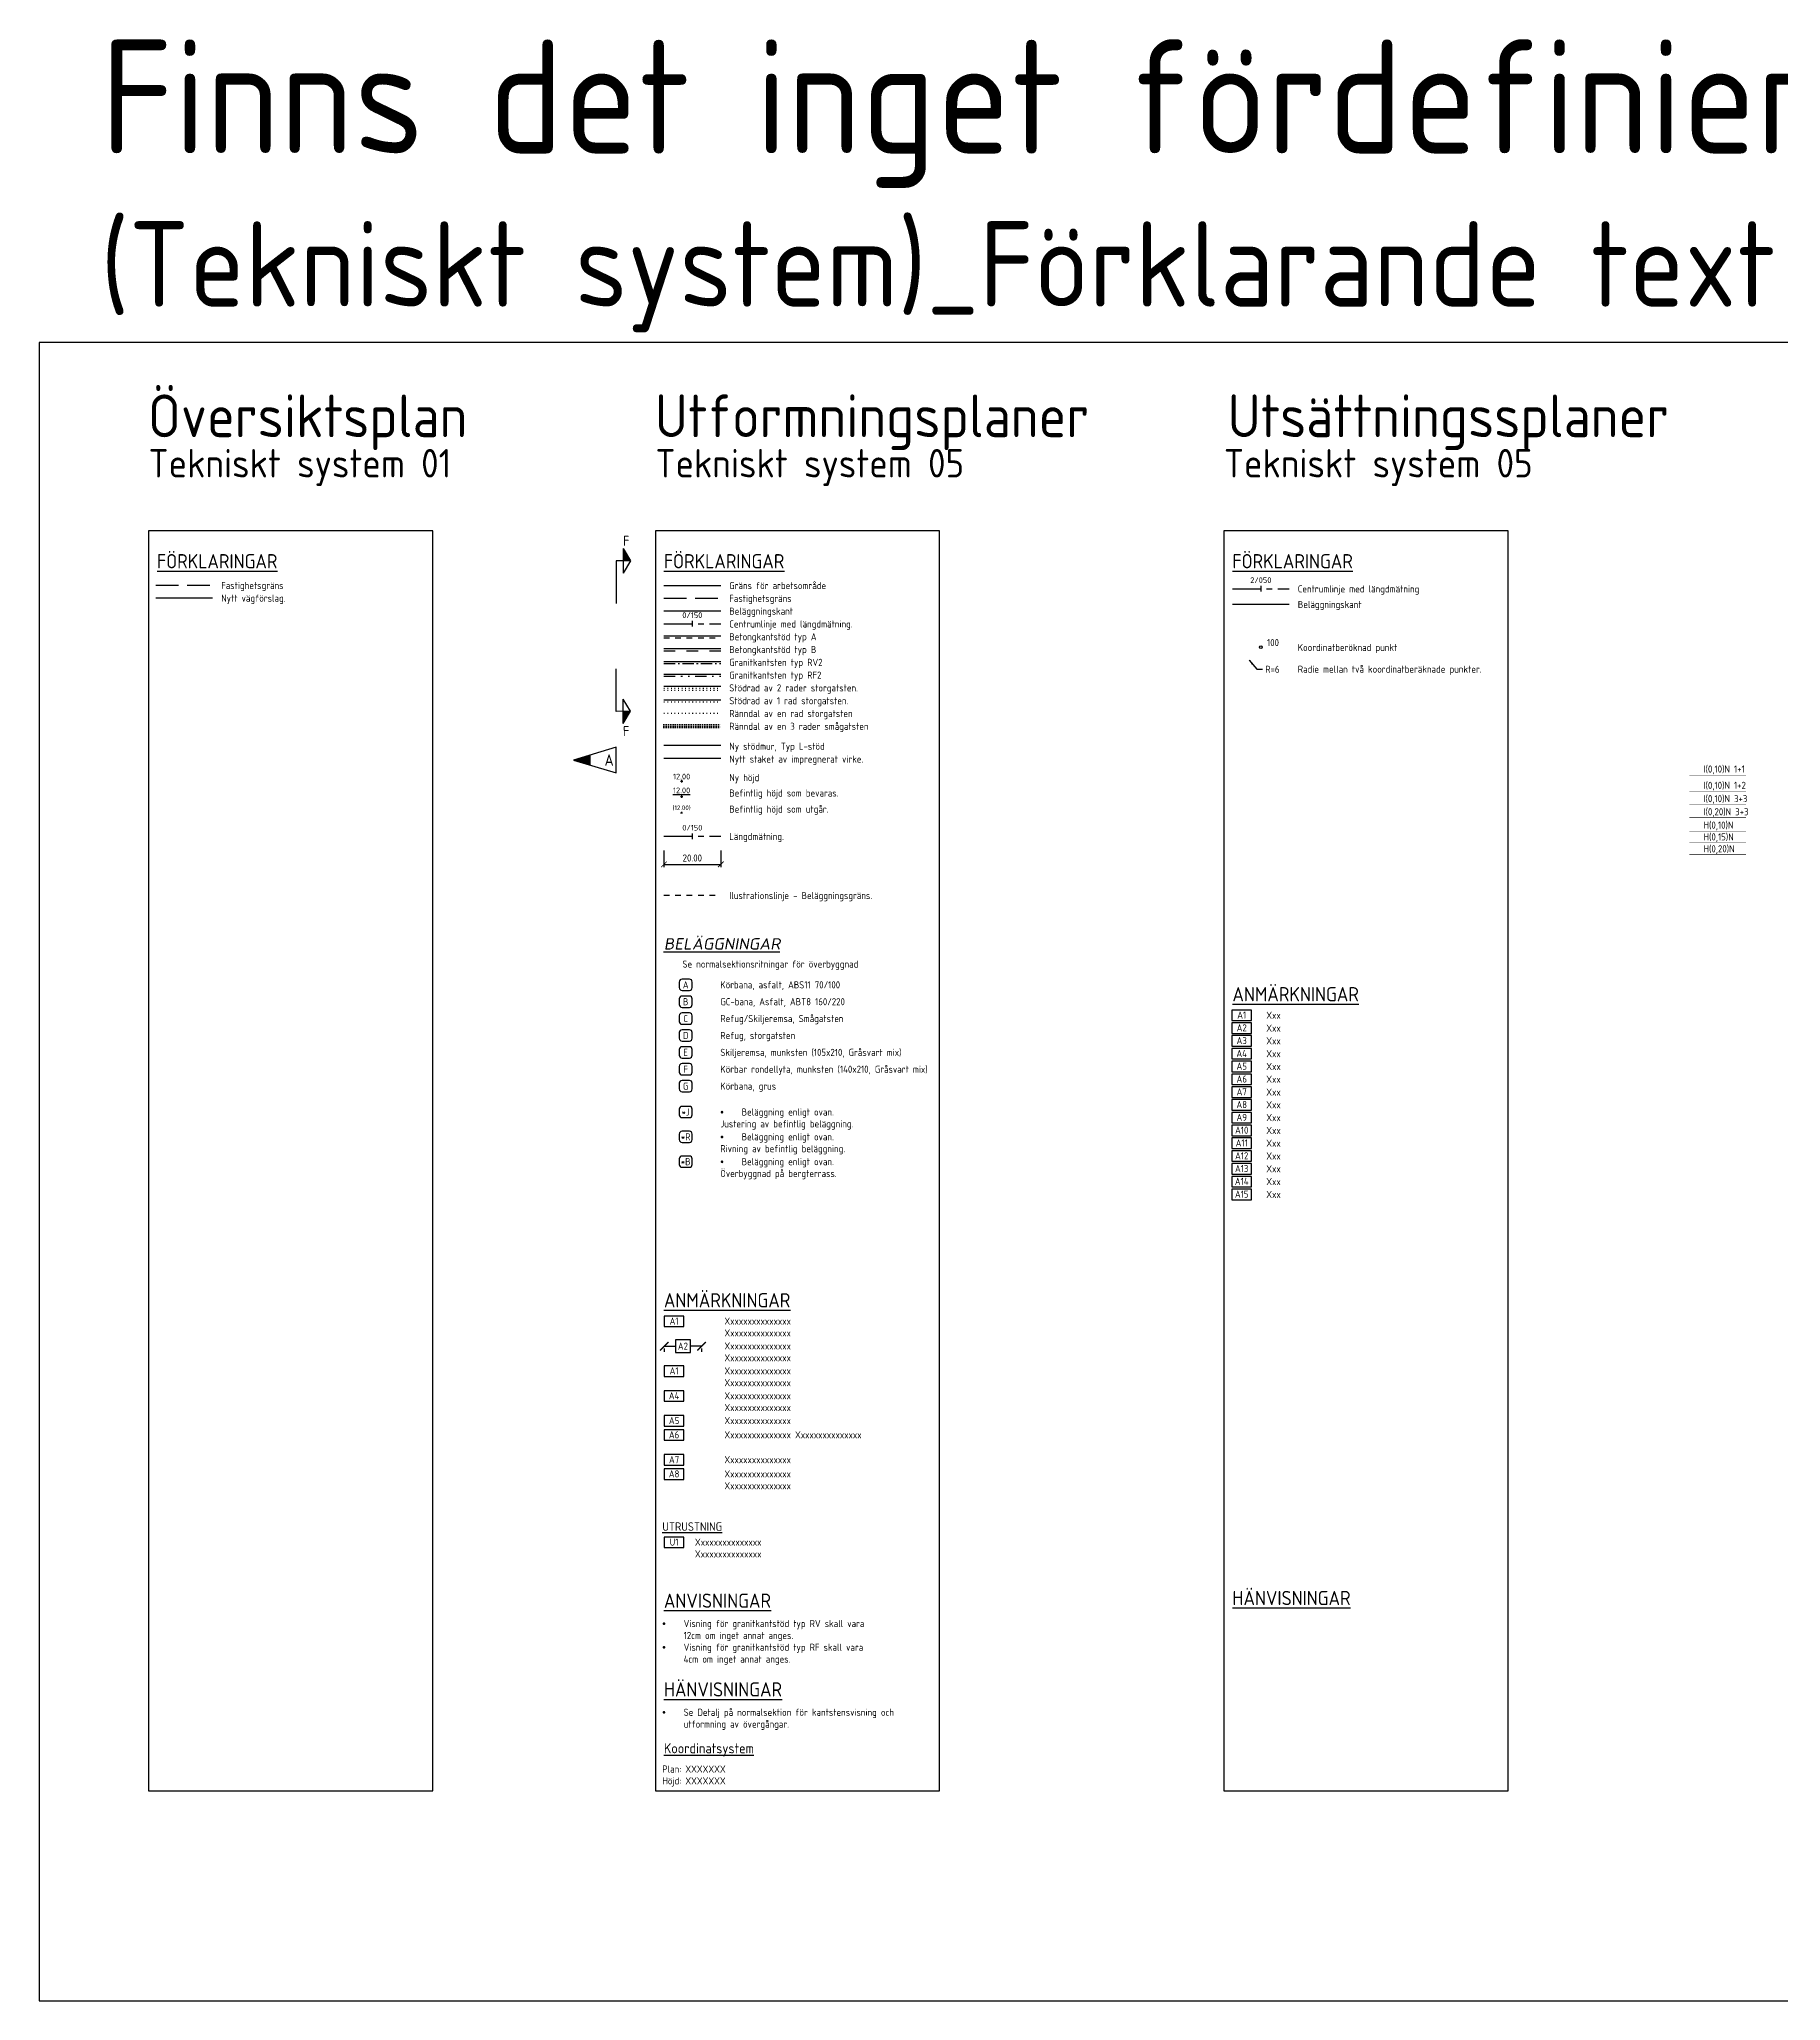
# Model space of a CAD drawing. Header units: metres. Extents: x -12 to 120691, y -61 to 6149382.
# Drawn here: x 1163 to 1776, y -61 to 629 of the extents above; entities that cross this region are included whole.
import ezdxf
from ezdxf.enums import TextEntityAlignment as Align

# ---------------------------------------------------------------- set-up
doc = ezdxf.new("R2010")
doc.units = ezdxf.units.M
for name, pattern in [('1_1', [2, 1, -1]), ('1_2', [6, 2, -4]), ('3_3', [12, 6, -6]), ('AA_CENTER_4', [6.5, 4, -1, 0.5, -1]), ('AA_DASHED_2', [4, 2, -2]), ('AA_DASHED_4', [8, 4, -4]), ('AA_DIVIDE_4', [11, 4, -2, 0.5, -2, 0.5, -2]), ('AA_DOT_1', [0.8, 0.2, -0.6]), ('AA_DOT_2', [1.25, 0.25, -1]), ('AA_HIDDEN_8', [11, 8, -3]), ('CENTER', [16, 10, -2, 2, -2])]:
    doc.linetypes.add(name, pattern=pattern)
doc.layers.get('0').update_dxf_attribs({"linetype": 'CONTINUOUS'})
doc.layers.get('DEFPOINTS').update_dxf_attribs({"color": 5, "linetype": 'CONTINUOUS'})
for name, color, linetype in [('01_txt', 1, 'CONTINUOUS'), ('05_anm', 1, 'CONTINUOUS'), ('05_b-zniv', 4, 'CONTINUOUS'), ('05_beg', 4, 'AA_DASHED_2'), ('05_k-smg', 3, 'AA_DOT_1'), ('05_k-stg', 7, 'AA_DOT_2'), ('05_kbp', 1, 'CONTINUOUS'), ('05_kbtg-A', 1, 'AA_DASHED_2'), ('05_kbtg-B', 1, 'AA_DASHED_4'), ('05_kgrf2', 1, 'AA_DIVIDE_4'), ('05_kgrv2', 1, 'AA_CENTER_4'), ('05_mått', 4, 'CONTINUOUS'), ('05_p_zniv', 1, 'CONTINUOUS'), ('05_radier', 4, 'CONTINUOUS'), ('05_sektion', 7, 'CONTINUOUS'), ('05_staket', 7, 'STK1_LINE'), ('05_stödmur', 7, 'smur'), ('05_T', 5, 'CONTINUOUS'), ('05_txt', 1, 'CONTINUOUS'), ('05_utr', 4, 'CONTINUOUS'), ('05_Öb-typ', 1, 'CONTINUOUS'), ('41_1+1(01)', 9, '1_1'), ('41_1+2(01)', 9, '1_2'), ('41_3+3(01)', 9, '3_3'), ('41_3+3(02)', 9, '3_3'), ('41_H(01)', 9, 'CONTINUOUS'), ('41_H(015)', 9, 'CONTINUOUS'), ('41_H(02)', 9, 'CONTINUOUS'), ('41_txt', 1, 'CONTINUOUS'), ('93_ent', 6, 'PLUS_1'), ('93_fast', 7, 'AA_HIDDEN_8'), ('M-311', 4, 'CENTER'), ('M-312A', 3, 'CONTINUOUS'), ('M-322B', 3, 'CONTINUOUS'), ('REV-A', 6, 'CONTINUOUS')]:
    doc.layers.add(name, color=color, linetype=linetype)
doc.styles.add('ISO', font='iso.shx')
doc.linetypes.add('PLUS_1', pattern='A,10,-2,["+",ISO,S=5,R=0,X=-1,Y=-2.5],-2.15', length=14.15)
doc.linetypes.add('smur', pattern='A,5,["/",ISO,S=2.5,R=0,X=-0.7,Y=0],0,["\\",ISO,S=2.5,R=0,X=0.7,Y=0],5', length=10)
doc.linetypes.add('STK1_LINE', pattern='A,10,0,["//",ISO,S=1.5,R=0,X=-1,Y=-0.75]', length=10)
doc.dimstyles.new('Anmärkning$0', dxfattribs={"dimtxt": 2.5, "dimasz": 3, "dimexe": 2, "dimexo": 5, "dimgap": -1, "dimtad": 0, "dimtoh": 1, "dimzin": 0, "dimdsep": 46, "dimtxsty": 'ISO', "dimblk": 'ARCHTICK', "dimcen": 1.5, "dimazin": 0, "dimtfac": 1, "dimtix": 1, "dimtmove": 0, "dimatfit": 3, "dimfxl": 1, "dimtolj": 1, "dimtzin": 0, "dimarcsym": 0})
doc.dimstyles.new('BH90$0', dxfattribs={"dimtxt": 2.5, "dimasz": 2, "dimexe": 1, "dimexo": 5, "dimgap": 1, "dimtad": 1, "dimzin": 0, "dimdsep": 46, "dimtxsty": 'ISO', "dimblk1": 'ARCHTICK', "dimblk2": 'ARCHTICK', "dimsah": 1, "dimcen": 1.5, "dimadec": 0, "dimazin": 0, "dimtfac": 1, "dimtix": 1, "dimtmove": 0, "dimatfit": 3, "dimfxl": 1, "dimtolj": 1, "dimtzin": 0, "dimarcsym": 0})
doc.dimstyles.new('BH90$7', dxfattribs={"dimtxt": 2.5, "dimasz": 2, "dimexe": 1.5, "dimexo": 5, "dimgap": 1, "dimtad": 1, "dimzin": 0, "dimdsep": 46, "dimtxsty": 'ISO', "dimblk1": 'OPEN90', "dimblk2": 'OPEN90', "dimsah": 1, "dimcen": 4, "dimadec": 0, "dimazin": 0, "dimtfac": 1, "dimtix": 1, "dimtmove": 0, "dimatfit": 3, "dimfxl": 1, "dimtolj": 1, "dimtzin": 0, "dimarcsym": 0})

# ---------------------------------------------------------------- blocks, each defined once
blk = doc.blocks.new('_MSECT')
at = {"color": 3}
blk.add_line((1, 0), (-1, 0), dxfattribs=at)
at = {"style": 'ISO'}
blk.add_attdef('S', text='', height=2, rotation=270, dxfattribs=at).set_placement((2, 0), align=Align.CENTER)
blk = doc.blocks.new('_ANM')
at = {"color": 0}
blk.add_lwpolyline([(-3.46, -1.95), (3.46, -1.95), (3.46, 1.76), (-3.46, 1.76)], close=True, dxfattribs=at)
at = {"color": 4, "style": 'ISO'}
blk.add_attdef('ANM', text='', height=2.5, dxfattribs=at).set_placement((0, 0), align=Align.MIDDLE_CENTER)
blk = doc.blocks.new('PB')
blk.add_circle((0, 0), 0.484)
at = {"style": 'ISO'}
for tag, p in [('NR', (1.25, 0.37)), ('Z', (1.25, -2.31))]:
    blk.add_attdef(tag, p, '', height=2, dxfattribs=at)
blk = doc.blocks.new('_zniv')
at = {"color": 0}
for p, q in [((-0.43, 0), (0.43, 0)), ((0, 0.43), (0, -0.43))]:
    blk.add_line(p, q, dxfattribs=at)
at = {"color": 4, "style": 'ISO'}
blk.add_attdef('ZNIV', text='', height=2, dxfattribs=at).set_placement((0, 0), align=Align.BOTTOM_CENTER)
blk = doc.blocks.new('_ARCHTICK')
at = {"color": 0, "linetype": 'ByBlock', "const_width": 0.15}
blk.add_lwpolyline([(-0.5, -0.5), (0.5, 0.5)], dxfattribs=at)
blk = doc.blocks.new('*D41')
at = {"layer": '05_anm', "color": 0, "lineweight": -2}
for p, q in [((1383.26, 169.68), (1387.18, 169.68)), ((1383.26, 168.82), (1383.26, 167.68)), ((1392.48, 171.93), (1387.18, 171.93)), ((1387.18, 171.93), (1387.18, 167.43)), ((1387.18, 167.43), (1392.48, 167.43)), ((1392.48, 167.43), (1392.48, 171.93)), ((1396.39, 169.68), (1392.48, 169.68)), ((1396.39, 168.82), (1396.39, 167.68))]:
    blk.add_line(p, q, dxfattribs=at)
at = {"layer": 'DEFPOINTS', "color": 0}
for p in [(1383.26, 173.82), (1396.39, 173.82), (1396.39, 169.68)]:
    blk.add_point(p, dxfattribs=at)
at = {"layer": '05_anm', "color": 0, "lineweight": -2, "xscale": 3, "yscale": 3, "zscale": 3, "rotation": 180}
blk.add_blockref('_ARCHTICK', (1383.26, 169.68), dxfattribs=at)
at = {"layer": '05_anm', "color": 0, "lineweight": -2, "xscale": 3, "yscale": 3, "zscale": 3}
blk.add_blockref('_ARCHTICK', (1396.39, 169.68), dxfattribs=at)
at = {"layer": '05_anm', "color": 0, "insert": (1389.83, 169.68), "char_height": 2.5, "attachment_point": 5, "style": 'ISO'}
blk.add_mtext('\\A1;{\\Fiso;A2}', dxfattribs=at)
blk = doc.blocks.new('*D42')
at = {"layer": '05_mått', "color": 0, "lineweight": -2}
for p, q in [((1383.14, 344.09), (1383.14, 338.18)), ((1383.14, 339.18), (1403.14, 339.18)), ((1403.14, 344.09), (1403.14, 338.18))]:
    blk.add_line(p, q, dxfattribs=at)
at = {"layer": 'DEFPOINTS', "color": 0}
for p in [(1383.14, 349.09), (1403.14, 349.09), (1403.14, 339.18)]:
    blk.add_point(p, dxfattribs=at)
at = {"layer": '05_mått', "color": 0, "lineweight": -2, "xscale": 2, "yscale": 2, "zscale": 2, "rotation": 180}
blk.add_blockref('_ARCHTICK', (1383.14, 339.18), dxfattribs=at)
at = {"layer": '05_mått', "color": 0, "lineweight": -2, "xscale": 2, "yscale": 2, "zscale": 2}
blk.add_blockref('_ARCHTICK', (1403.14, 339.18), dxfattribs=at)
at = {"layer": '05_mått', "color": 0, "insert": (1393.14, 341.43), "char_height": 2.5, "attachment_point": 5, "style": 'ISO'}
blk.add_mtext('\\A1;20.00', dxfattribs=at)
blk = doc.blocks.new('_Open90')
at = {"color": 0, "linetype": 'ByBlock', "lineweight": -2}
for p, q in [((0, 0), (-1, 0)), ((-0.5, 0.5), (0, 0)), ((0, 0), (-0.5, -0.5))]:
    blk.add_line(p, q, dxfattribs=at)
blk = doc.blocks.new('_OVERB')
for p, q in [((-2.29, 0.99), (-2.29, -0.99)), ((1.29, 1.99), (-1.29, 1.99)), ((2.29, -0.99), (2.29, 0.99)), ((-1.29, -1.99), (1.29, -1.99))]:
    blk.add_line(p, q)
for centre, start, end in [((-1.29, 0.99), 90, 180), ((1.29, 0.99), 0, 90), ((-1.29, -0.99), 180, 270), ((1.29, -0.99), 270, 0)]:
    blk.add_arc(centre, 1, start, end)
at = {"style": 'ISO'}
blk.add_attdef('NR', text='', height=2.5, dxfattribs=at).set_placement((0, 0), align=Align.MIDDLE_CENTER)
blk = doc.blocks.new('_snitt2')
for p, q in [((-4.33, 2.5), (0, 5)), ((-4.33, 2.5), (4.33, 2.5)), ((0, 5), (4.33, 2.5)), ((0, 5), (0, 0)), ((0, 0), (15, 0))]:
    blk.add_line(p, q)
blk.add_solid([(-4.33, 2.5), (0, 5), (0, 2.5)])
blk = doc.blocks.new('*U49')
at = {"color": 0, "linetype": 'ByBlock'}
for p, q in [((15, 4.5), (0, 0)), ((0, 0), (15, -4.5)), ((15, -4.5), (15, 4.5))]:
    blk.add_line(p, q, dxfattribs=at)
blk.add_solid([(0, 0), (0, 0), (6, 1.8), (6, -1.8)], dxfattribs=at)
at = {"color": 1, "linetype": 'ByBlock', "style": 'ISO', "flags": 1}
for tag, p in [('DWGNO', (17, 5.5)), ('DATE', (17, 0.5)), ('SIGN', (17, -9.5)), ('DESCRIPTION', (17, -4.5))]:
    blk.add_attdef(tag, p, '', height=4, dxfattribs=at)
at = {"color": 1, "linetype": 'ByBlock', "style": 'ISO'}
blk.add_attdef('REVNO', text='', height=4, dxfattribs=at).set_placement((12.5, 0), align=Align.MIDDLE)

msp = doc.modelspace()

# ---------------------------------------------------------------- linework, layer by layer
at = {"layer": '05_beg'}
msp.add_line((1383.142, 328.309), (1403.142, 328.309), dxfattribs=at)
at = {"layer": '05_k-smg'}
for p, q in [((1383.142, 388.346), (1403.142, 388.346)), ((1383.142, 387.846), (1403.142, 387.846)), ((1383.142, 387.346), (1403.142, 387.346))]:
    msp.add_line(p, q, dxfattribs=at)
at = {"layer": '05_k-stg'}
for p, q in [((1383.142, 401.169), (1403.142, 401.169)), ((1383.142, 400.419), (1403.142, 400.419)), ((1383.142, 396.346), (1403.142, 396.346)), ((1383.142, 392.346), (1403.142, 392.346))]:
    msp.add_line(p, q, dxfattribs=at)
at = {"layer": '05_kbtg-A'}
msp.add_line((1383.142, 418.846), (1403.142, 418.846), dxfattribs=at)
at = {"layer": '05_kbtg-B'}
msp.add_line((1383.142, 414.346), (1403.142, 414.346), dxfattribs=at)
at = {"layer": '05_kgrf2'}
msp.add_line((1383.142, 405.346), (1403.142, 405.346), dxfattribs=at)
at = {"layer": '05_kgrv2'}
msp.add_line((1383.142, 409.846), (1403.142, 409.846), dxfattribs=at)
at = {"layer": '05_staket', "flags": 128}
msp.add_lwpolyline([(1383.142, 376.57), (1403.142, 376.57)], dxfattribs=at)
at = {"layer": '05_stödmur', "ltscale": 0.6}
msp.add_line((1383.142, 381.07), (1403.142, 381.07), dxfattribs=at)
at = {"layer": '41_1+1(01)', "const_width": 0.1}
msp.add_lwpolyline([(1743.845, 370.621), (1763.845, 370.621)], dxfattribs=at)
at = {"layer": '41_1+2(01)', "const_width": 0.1}
msp.add_lwpolyline([(1743.845, 364.893), (1763.845, 364.893)], dxfattribs=at)
at = {"layer": '41_3+3(01)', "const_width": 0.1}
msp.add_lwpolyline([(1743.845, 360.205), (1763.845, 360.205)], dxfattribs=at)
at = {"layer": '41_3+3(02)', "const_width": 0.2}
msp.add_lwpolyline([(1743.845, 355.592), (1763.845, 355.592)], dxfattribs=at)
at = {"layer": '41_H(01)', "const_width": 0.1}
msp.add_lwpolyline([(1743.845, 350.904), (1763.845, 350.904)], dxfattribs=at)
at = {"layer": '41_H(015)', "const_width": 0.15}
msp.add_lwpolyline([(1743.845, 346.737), (1763.845, 346.737)], dxfattribs=at)
at = {"layer": '41_H(02)', "const_width": 0.2}
msp.add_lwpolyline([(1743.845, 342.569), (1763.845, 342.569)], dxfattribs=at)
at = {"layer": '93_ent'}
msp.add_line((1383.142, 437.346), (1403.142, 437.346), dxfattribs=at)
at = {"layer": '93_fast'}
for p, q in [((1204.399, 437.4), (1224.399, 437.4)), ((1383.142, 432.846), (1403.142, 432.846))]:
    msp.add_line(p, q, dxfattribs=at)
at = {"layer": 'DEFPOINTS', "flags": 128}
for points in [[(1163.386, -60.587), (2745.322, -60.587), (2745.322, 522.797), (1163.386, 522.797)], [(1201.816, 456.521), (1201.816, 13.321), (1301.816, 13.321), (1301.816, 456.521)], [(1380.142, 456.521), (1380.142, 13.321), (1480.142, 13.321), (1480.142, 456.521)], [(1580.142, 456.521), (1580.142, 13.321), (1680.142, 13.321), (1680.142, 456.521)]]:
    msp.add_lwpolyline(points, close=True, dxfattribs=at)
at = {"layer": 'M-311'}
for p, q in [((1583.142, 436.174), (1603.142, 436.174)), ((1383.142, 423.846), (1403.142, 423.846)), ((1383.142, 349.094), (1403.142, 349.094))]:
    msp.add_line(p, q, dxfattribs=at)
at = {"layer": 'M-312A'}
for p, q in [((1204.399, 432.9), (1224.399, 432.9)), ((1383.142, 428.346), (1403.142, 428.346)), ((1583.142, 430.713), (1603.142, 430.713)), ((1383.142, 419.596), (1403.142, 419.596)), ((1383.142, 415.096), (1403.142, 415.096)), ((1383.142, 410.596), (1403.142, 410.596)), ((1383.142, 406.096), (1403.142, 406.096)), ((1383.142, 401.919), (1403.142, 401.919)), ((1383.142, 397.096), (1403.142, 397.096))]:
    msp.add_line(p, q, dxfattribs=at)

# ---------------------------------------------------------------- block references
at = {"layer": '05_anm'}
for p, values in [((1586.41, 286.182), {'ANM': 'A1'}), ((1586.41, 281.682), {'ANM': 'A2'}), ((1586.41, 277.182), {'ANM': 'A3'}), ((1586.41, 272.682), {'ANM': 'A4'}), ((1586.41, 268.182), {'ANM': 'A5'}), ((1586.41, 263.682), {'ANM': 'A6'}), ((1586.41, 259.182), {'ANM': 'A7'}), ((1586.41, 254.682), {'ANM': 'A8'}), ((1586.41, 250.182), {'ANM': 'A9'}), ((1586.41, 245.682), {'ANM': 'A10'}), ((1586.41, 241.182), {'ANM': 'A11'}), ((1586.41, 236.682), {'ANM': 'A12'}), ((1586.41, 232.182), {'ANM': 'A13'}), ((1586.41, 227.682), {'ANM': 'A14'}), ((1586.41, 223.182), {'ANM': 'A15'}), ((1386.723, 178.521), {'ANM': 'A1'}), ((1386.723, 161.021), {'ANM': 'A1'}), ((1386.723, 152.271), {'ANM': 'A4'}), ((1386.723, 143.521), {'ANM': 'A5'}), ((1386.723, 138.521), {'ANM': 'A6'}), ((1386.723, 129.771), {'ANM': 'A7'}), ((1386.723, 124.771), {'ANM': 'A8'})]:
    msp.add_blockref('_ANM', p, dxfattribs=at).add_auto_attribs(values)
at = {"layer": '05_b-zniv'}
ref = msp.add_blockref('_zniv', (1389.368, 363.043), dxfattribs=at)
ref.add_attrib('ZNIV', '%%u12.00', dxfattribs={"layer": '0', "height": 2, "style": 'ISO'}).set_placement((1389.368, 363.613), align=Align.BOTTOM_CENTER)
ref = msp.add_blockref('_zniv', (1389.368, 357.372), dxfattribs=dict(at, xscale=0.8, yscale=0.8, zscale=0.8))
ref.add_attrib('ZNIV', '(12.00)', dxfattribs={"layer": '0', "height": 1.6, "style": 'ISO'}).set_placement((1389.368, 357.829), align=Align.BOTTOM_CENTER)
at = {"layer": '05_kbp'}
ref = msp.add_blockref('PB', (1593.142, 415.585), dxfattribs=at)
ref.add_attrib('NR', '100', (1595.318, 415.95), dxfattribs={"layer": '0', "height": 2.5, "style": 'ISO'})
at = {"layer": '05_p_zniv'}
msp.add_blockref('_zniv', (1389.379, 368.475), dxfattribs=at).add_auto_attribs({'ZNIV': '12.00'})
at = {"layer": '05_sektion', "rotation": 270.0858422802984}
msp.add_blockref('_snitt2', (1366.346, 445.933), dxfattribs=at)
at = {"layer": '05_sektion', "xscale": -1.000000000000947, "rotation": 270.0858422802984}
msp.add_blockref('_snitt2', (1366.346, 393.02), dxfattribs=at)
at = {"layer": '05_utr'}
ref = msp.add_blockref('_ANM', (1386.723, 100.769), dxfattribs=at)
ref.add_attrib('ANM', 'U1', dxfattribs={"layer": '0', "color": 1, "height": 2.5, "style": 'ISO'}).set_placement((1386.723, 100.769), align=Align.MIDDLE_CENTER)
at = {"layer": '05_Öb-typ'}
for p, values in [((1390.801, 296.817), {'NR': 'A'}), ((1390.801, 290.878), {'NR': 'B'}), ((1390.801, 284.938), {'NR': 'C'}), ((1390.801, 278.999), {'NR': 'D'}), ((1390.801, 273.059), {'NR': 'E'}), ((1390.801, 267.119), {'NR': 'F'}), ((1390.801, 261.18), {'NR': 'G'}), ((1390.801, 252.073), {'NR': '*J'}), ((1390.801, 243.337), {'NR': '*R'}), ((1390.801, 234.602), {'NR': '*B'})]:
    msp.add_blockref('_OVERB', p, dxfattribs=at).add_auto_attribs(values)
at = {"layer": 'M-322B'}
for p, rotation, values in [((1593.142, 436.174), 90.00000000018767, {'S': '2/050'}), ((1393.142, 423.846), 89.99999999797322, {'S': '0/150'}), ((1393.142, 349.094), 89.99999999797322, {'S': '0/150'})]:
    msp.add_blockref('_MSECT', p, dxfattribs=dict(at, rotation=rotation)).add_auto_attribs(values)
at = {"layer": 'REV-A'}
ref = msp.add_blockref('*U49', (1351.364, 375.88), dxfattribs=at)
ref.add_attrib('REVNO', 'A', dxfattribs={"layer": '0', "color": 1, "linetype": 'ByBlock', "extrusion": (0, 0, -1), "height": 4, "style": 'ISO'}).set_placement((-1363.864, 375.88), align=Align.MIDDLE)

# ---------------------------------------------------------------- texts
at = {"layer": '01_txt', "style": 'ISO'}
for s, height, p in [('%%uFÖRKLARINGAR', 5, (1204.816, 443.338)), ('Fastighetsgräns', 2.5, (1227.399, 436.065)), ('Nytt vägförslag.', 2.5, (1227.399, 431.565))]:
    msp.add_text(s, height=height, dxfattribs=at).set_placement(p)
at = {"layer": '05_radier', "insert": (1594.705, 409.062), "char_height": 2.5, "attachment_point": 1, "style": 'ISO'}
msp.add_mtext('\\A1;R=6', dxfattribs=at)
at = {"layer": '05_sektion', "style": 'ISO'}
for p in [(1368.758, 451.269), (1368.71, 384.326)]:
    msp.add_text('F', height=3.5, rotation=0.085842, dxfattribs=at).set_placement(p)
at = {"layer": '05_T', "color": 3, "style": 'ISO', "oblique": 10, "width": 1.2}
msp.add_text('%%UBELÄGGNINGAR', height=4, dxfattribs=at).set_placement((1383.142, 309.226))
at = {"layer": '05_txt', "color": 7, "style": 'ISO'}
for s, p in [('%%uFÖRKLARINGAR', (1383.142, 443.338)), ('%%uFÖRKLARINGAR', (1583.142, 443.338)), ('%%uANMÄRKNINGAR', (1583.142, 291.016)), ('%%uANMÄRKNINGAR', (1383.142, 183.355)), ('%%uHÄNVISNINGAR', (1583.142, 78.6)), ('%%uANVISNINGAR', (1383.142, 77.651)), ('%%uHÄNVISNINGAR', (1383.142, 46.441))]:
    msp.add_text(s, height=5, dxfattribs=at).set_placement(p)
at = {"layer": '05_txt', "style": 'ISO'}
for s, height, p in [('Gräns för arbetsområde', 2.5, (1406.142, 436.011)), ('Centrumlinje med längdmätning', 2.5, (1606.142, 434.839)), ('Fastighetsgräns', 2.5, (1406.142, 431.511)), ('Beläggningskant', 2.5, (1406.142, 427.011)), ('Beläggningskant', 2.5, (1606.142, 429.378)), ('Centrumlinje med längdmätning.', 2.5, (1406.142, 422.511)), ('Betongkantstöd typ A', 2.5, (1406.142, 418.011)), ('Betongkantstöd typ B', 2.5, (1406.142, 413.511)), ('Koordinatberöknad punkt', 2.5, (1606.142, 414.25)), ('Granitkantsten typ RV2', 2.5, (1406.142, 409.011)), ('Radie mellan två koordinatberäknade punkter.', 2.5, (1606.142, 406.608)), ('Stödrad av 2 rader storgatsten.', 2.5, (1406.142, 400.011)), ('Granitkantsten typ RF2', 2.5, (1406.142, 404.511)), ('Stödrad av 1 rad storgatsten.', 2.5, (1406.142, 395.511)), ('Ränndal av en rad storgatsten', 2.5, (1406.142, 391.011)), ('Ränndal av en 3 rader smågatsten', 2.5, (1406.142, 386.511)), ('Ny stödmur, Typ L-stöd', 2.5, (1406.142, 379.485)), ('Nytt staket av impregnerat virke.', 2.5, (1406.142, 374.985)), ('Ny höjd', 2.5, (1406.142, 368.449)), ('Befintlig höjd som bevaras.', 2.5, (1406.142, 363.043)), ('Befintlig höjd som utgår.', 2.5, (1406.142, 357.372)), ('Längdmätning.', 2.5, (1406.142, 347.759)), ('Ilustrationslinje - Beläggningsgräns.', 2.5, (1406.142, 326.974)), ('Se normalsektionsritningar för överbyggnad', 2.5, (1389.67, 302.867)), ('Xxx', 2.5, (1595.053, 284.847)), ('Xxx', 2.5, (1595.053, 280.347)), ('Xxx', 2.5, (1595.053, 275.847)), ('Xxx', 2.5, (1595.053, 271.347)), ('Xxx', 2.5, (1595.053, 266.847)), ('Xxx', 2.5, (1595.053, 262.347)), ('Xxx', 2.5, (1595.053, 257.847)), ('Xxx', 2.5, (1595.053, 253.347)), ('Xxx', 2.5, (1595.053, 248.847)), ('Xxx', 2.5, (1595.053, 244.347)), ('Xxx', 2.5, (1595.053, 239.847)), ('Xxx', 2.5, (1595.053, 235.347)), ('Xxx', 2.5, (1595.053, 230.847)), ('Xxx', 2.5, (1595.053, 226.347)), ('Xxx', 2.5, (1595.053, 221.847)), ('%%uUTRUSTNING', 3, (1382.586, 104.734))]:
    msp.add_text(s, height=height, dxfattribs=at).set_placement(p)
for s, p in [('Körbana, asfalt, ABS11 70/100', (1403, 296.817)), ('GC-bana, Asfalt, ABT8 160/220', (1403, 290.878)), ('Refug/Skiljeremsa, Smågatsten', (1403, 284.938)), ('Refug, storgatsten', (1403, 278.999)), ('Skiljeremsa, munksten (105x210, Gråsvart mix)', (1403, 273.059)), ('Körbar rondellyta, munksten (140x210, Gråsvart mix)', (1403, 267.119)), ('Körbana, grus', (1403, 261.18))]:
    msp.add_text(s, height=2.5, dxfattribs=at).set_placement(p, align=Align.MIDDLE_LEFT)
at = {"layer": '05_txt', "color": 3, "style": 'ISO'}
msp.add_text('%%uKoordinatsystem', height=3.5, dxfattribs=at).set_placement((1383.142, 26.478))
at = {"layer": '05_txt', "char_height": 2.5, "attachment_point": 1, "style": 'ISO'}
for s, insert, width in [('\\pi-7.5,l7.5,t7.5;{\\fSymbol|b0|i0|c2|p18;·^I}Beläggning enligt ovan.^JJustering av befintlig beläggning.', (1403, 253.323), 71.21267), ('\\pi-7.5,l7.5,t7.5;{\\fSymbol|b0|i0|c2|p18;·^I}Beläggning enligt ovan.^JRivning av befintlig beläggning.', (1403, 244.587), 71.30318), ('\\pi-7.5,l7.5,t7.5;{\\fSymbol|b0|i0|c2|p18;·^I}Beläggning enligt ovan.^JÖverbyggnad på bergterrass.', (1403, 235.852), 72.71952), ('Xxxxxxxxxxxxxxx Xxxxxxxxxxxxxxx', (1404.425, 179.771), 23.92857), ('Xxxxxxxxxxxxxxx Xxxxxxxxxxxxxxx', (1404.425, 171.021), 1.42857), ('Xxxxxxxxxxxxxxx Xxxxxxxxxxxxxxx', (1404.425, 162.271), 1.42857), ('Xxxxxxxxxxxxxxx Xxxxxxxxxxxxxxx', (1404.425, 153.521), 1.42857), ('Xxxxxxxxxxxxxxx ', (1404.425, 144.771), 1.42857), ('Xxxxxxxxxxxxxxx Xxxxxxxxxxxxxxx', (1404.425, 139.771), 49.501), ('Xxxxxxxxxxxxxxx ', (1404.425, 131.021), 1.42857), ('Xxxxxxxxxxxxxxx Xxxxxxxxxxxxxxx', (1404.425, 126.021), 1.42857), ('Xxxxxxxxxxxxxxx Xxxxxxxxxxxxxxx', (1394.049, 102.019), 1.42857), ('\\pi-7.5,l7.5,t7.5;{\\fSymbol|b0|i0|c2|p18;·^I}Visning för granitkantstöd typ RV skall vara 12cm om inget annat anges.\\P{\\fSymbol|b0|i0|c2|p18;·^I}Visning för granitkantstöd typ RF skall vara 4cm om inget annat anges.', (1382.587, 73.358), 74.64286), ('\\pi-7.5,l7.5,t7.5;{\\fSymbol|b0|i0|c2|p18;·^I}Se Detalj på normalsektion för kantstensvisning och utformning av övergångar.', (1382.587, 42.147), 92.32143), ('\\pi-7.5,l7.5,t7.5;Plan: XXXXXXX\\PHöjd: XXXXXXX', (1382.587, 22.185), 92.32143)]:
    msp.add_mtext(s, dxfattribs=dict(at, insert=insert, width=width))
at = {"layer": '41_txt', "style": 'ISO'}
for s, p in [('I(0,10)N 1+1', (1748.87, 371.48)), ('I(0,10)N 1+2', (1748.87, 365.752)), ('I(0,10)N 3+3', (1748.87, 361.065)), ('I(0,20)N 3+3', (1748.87, 356.452)), ('H(0,10)N', (1748.87, 351.764)), ('H(0,15)N', (1748.87, 347.596)), ('H(0,20)N', (1748.87, 343.429))]:
    msp.add_text(s, height=2.5, dxfattribs=at).set_placement(p)
at = {"layer": 'DEFPOINTS', "style": 'ISO'}
for s, height, p in [('Finns det inget fördefinierat lager skapas nytt lager enligt:', 40, (1184.885, 589.256)), ('(Tekniskt system)_Förklarande text', 30, (1184.885, 535.406)), ('Översiktsplan', 15, (1201.634, 489.47)), ('Utformningsplaner', 15, (1379.96, 489.47)), ('Utsättningssplaner', 15, (1581.458, 489.47)), ('Tekniskt system 01', 10, (1201.816, 475.308)), ('Tekniskt system 05', 10, (1380.142, 475.308)), ('Tekniskt system 05', 10, (1580.142, 475.308))]:
    msp.add_text(s, height=height, dxfattribs=at).set_placement(p)

# ---------------------------------------------------------------- dimensions: what is measured, and where the dimension line sits
at = {"layer": '05_anm'}
dim = msp.add_linear_dim(base=(1396.395, 169.675), p1=(1383.26, 173.819), p2=(1396.395, 173.819), text='{\\Fiso;A2}', dimstyle='Anmärkning$0', override={"dimscale": 1}, dxfattribs=at)
dim.commit()
dim.dimension.update_dxf_attribs({"geometry": '*D41', "text_midpoint": (1389.828, 169.675)})
at = {"layer": '05_mått'}
dim = msp.add_linear_dim(base=(1403.142, 339.182), p1=(1383.142, 349.094), p2=(1403.142, 349.094), dimstyle='BH90$0', override={"dimscale": 1}, dxfattribs=at)
dim.commit()
dim.dimension.update_dxf_attribs({"geometry": '*D42', "text_midpoint": (1393.142, 341.432)})

# ---------------------------------------------------------------- leaders
at = {"layer": '05_radier', "annotation_type": 0, "has_hookline": 1, "hookline_direction": 0, "text_width": 4.643}
msp.add_leader([(1588.986, 411.077), (1591.705, 407.812), (1593.705, 407.812)], dimstyle='BH90$7', override={"dimgap": 1, "dimtad": 0}, dxfattribs=at)

doc.saveas('drawing.dxf')
